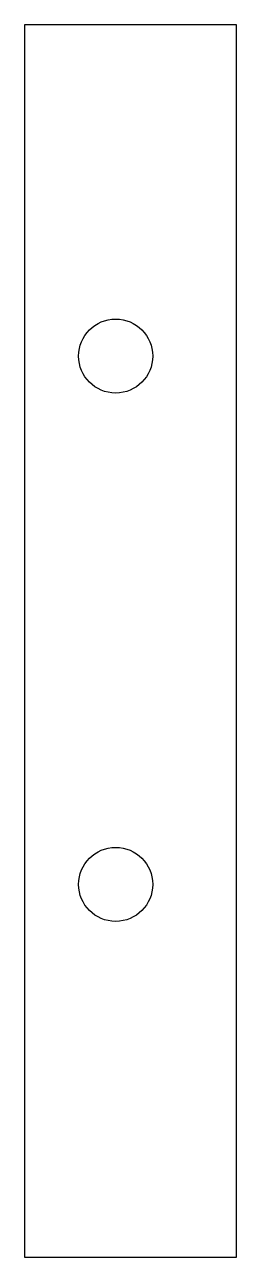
# Model space of a CAD drawing. Extents: x -13.2 to -1.2, y 13.8 to 83.8.
import ezdxf

# ---------------------------------------------------------------- set-up
doc = ezdxf.new("R2010")
doc.units = 0
doc.layers.get('0').update_dxf_attribs({"linetype": 'continuous'})

# ---------------------------------------------------------------- blocks, each defined once
blk = doc.blocks.new('CUT_CS')
at = {"color": 0}
blk.add_lwpolyline([(-13.159, 83.819), (-1.159, 83.819), (-1.159, 13.819), (-13.159, 13.819)], close=True, dxfattribs=at)
for centre in [(-8, 65, 5), (-8, 35, 5)]:
    blk.add_circle(centre, 2.1, dxfattribs=at)

msp = doc.modelspace()

# ---------------------------------------------------------------- block references
msp.add_blockref('CUT_CS', (0, 0))

doc.saveas('drawing.dxf')
